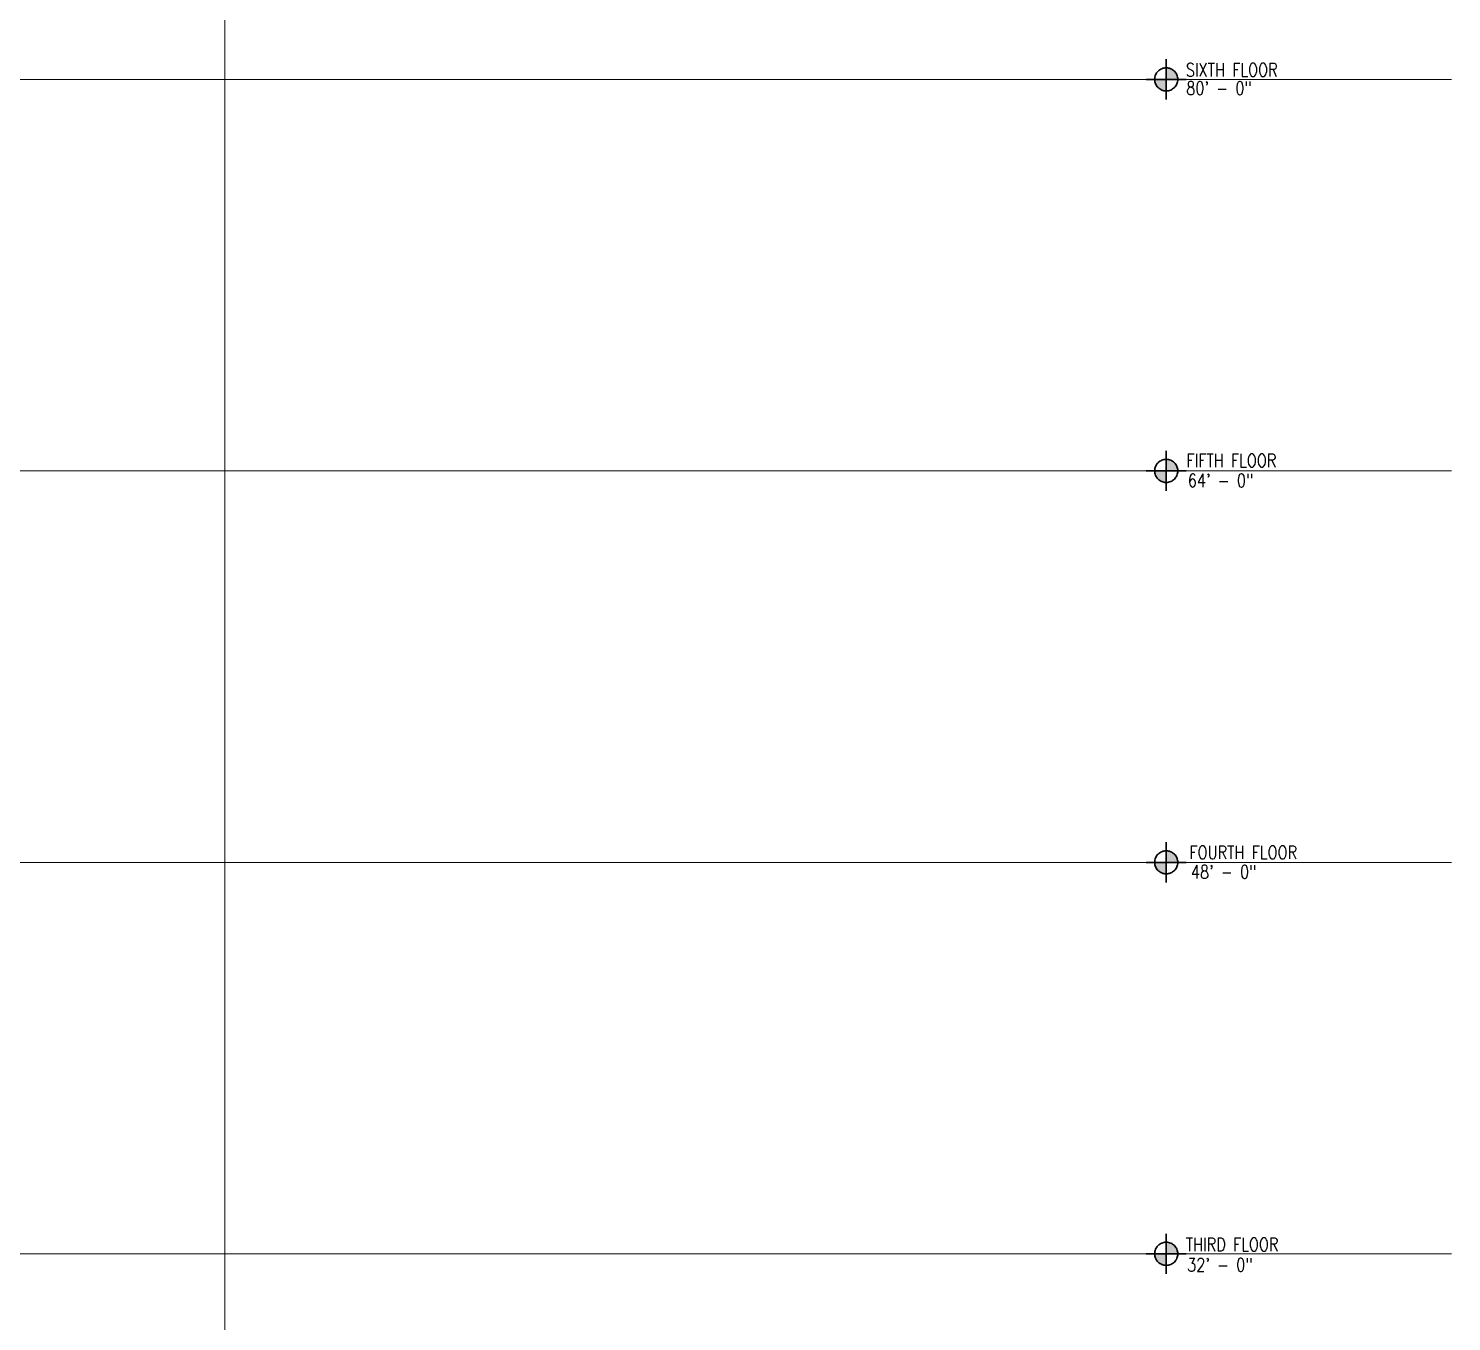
# Model space of a CAD drawing. Header units: inches. Extents: x 841 to 14134, y -5681 to -3225.
# Drawn here: x 3871 to 4569, y -4840 to -4206 of the extents above; entities that cross this region are included whole.
import ezdxf

# ---------------------------------------------------------------- set-up
doc = ezdxf.new("R2010")
doc.units = ezdxf.units.IN
doc.header["$MEASUREMENT"] = 0
doc.linetypes.add('CENTER2', pattern=[1.125, 0.75, -0.125, 0.125, -0.125])
doc.linetypes.add('NBK_CenterX2', pattern=[1.083333, 0.666667, -0.125, 0.166667, -0.125])
doc.layers.get('Defpoints').update_dxf_attribs({"color": 250, "lineweight": 0})
for name, color, linetype, lineweight in [('!Dimension', 50, 'Continuous', 5), ('!Gridline', 112, 'NBK_CenterX2', 5), ('!Symbol', 131, 'Continuous', 30)]:
    doc.layers.add(name, color=color, linetype=linetype, lineweight=lineweight)
doc.styles.add('Romans', font='romans.shx', dxfattribs={"width": 0.8})

# ---------------------------------------------------------------- blocks, each defined once
blk = doc.blocks.new('E.L.')
at = {"linetype": 'CENTER2', "ltscale": 60}
h = blk.add_hatch(color=256, dxfattribs=at)
h.paths.add_polyline_path([(0.0618, 0), (0, 0), (0, -0.0618, 0.414214)])
h.paths.add_polyline_path([(0, 0.0618, 0.414214), (-0.0618, 0), (0, 0)])
for p, q in [((0, 0.1071), (0, -0.1071)), ((0, -0.0636), (0, 0.1071)), ((0.1071, 0), (-0.1071, 0))]:
    blk.add_line(p, q, dxfattribs=at)
blk.add_circle((0, 0), 0.0618, dxfattribs=at)

msp = doc.modelspace()

# ---------------------------------------------------------------- linework, layer by layer
at = {"layer": '!Gridline'}
for p, q in [((3967.71, -5447, -1349.31), (3967.71, -3249.34, -1349.31)), ((850.77, -4230.72, -1349.31), (4569.06, -4230.72, -1349.31)), ((850.77, -4422.72, -1349.31), (4569.06, -4422.72, -1349.31)), ((850.77, -4614.72, -1349.31), (4569.06, -4614.72, -1349.31)), ((850.77, -4806.72, -1349.31), (4569.06, -4806.72, -1349.31))]:
    msp.add_line(p, q, dxfattribs=at)
at = {"layer": 'Defpoints'}
for p, q in [((3967.71, -3380, -1349.31), (3967.71, -4806.68, -1349.31)), ((3967.71, -4806.68, -1349.31), (1471.71, -4806.68, -1349.31))]:
    msp.add_line(p, q, dxfattribs=at)

# ---------------------------------------------------------------- block references
at = {"layer": '!Symbol', "xscale": -91.754114922717, "yscale": 91.754114922717, "zscale": 91.754114922717}
for p in [(4429.16, -4230.72, -1349.31), (4429.16, -4422.72, -1349.31), (4429.16, -4614.72, -1349.31), (4429.16, -4806.72, -1349.31)]:
    msp.add_blockref('E.L.', p, dxfattribs=at)

# ---------------------------------------------------------------- texts
at = {"layer": '!Dimension', "char_height": 6.5, "attachment_point": 5, "style": 'Romans'}
for s, insert in [('SIXTH FLOOR', (4461.32, -4226.05, -1349.31)), ('80\' - 0"', (4455.03, -4235.04, -1349.31)), ('FIFTH FLOOR', (4461.12, -4417.66, -1349.31)), ('64\' - 0"', (4455.82, -4427.41, -1349.31)), ('FOURTH FLOOR', (4466.92, -4609.82, -1349.31)), ('48\' - 0"', (4457.33, -4619.42, -1349.31)), ('THIRD FLOOR', (4461.48, -4802.1, -1349.31)), ('32\' - 0"', (4455.48, -4812.1, -1349.31))]:
    msp.add_mtext(s, dxfattribs=dict(at, insert=insert))

doc.saveas('drawing.dxf')
